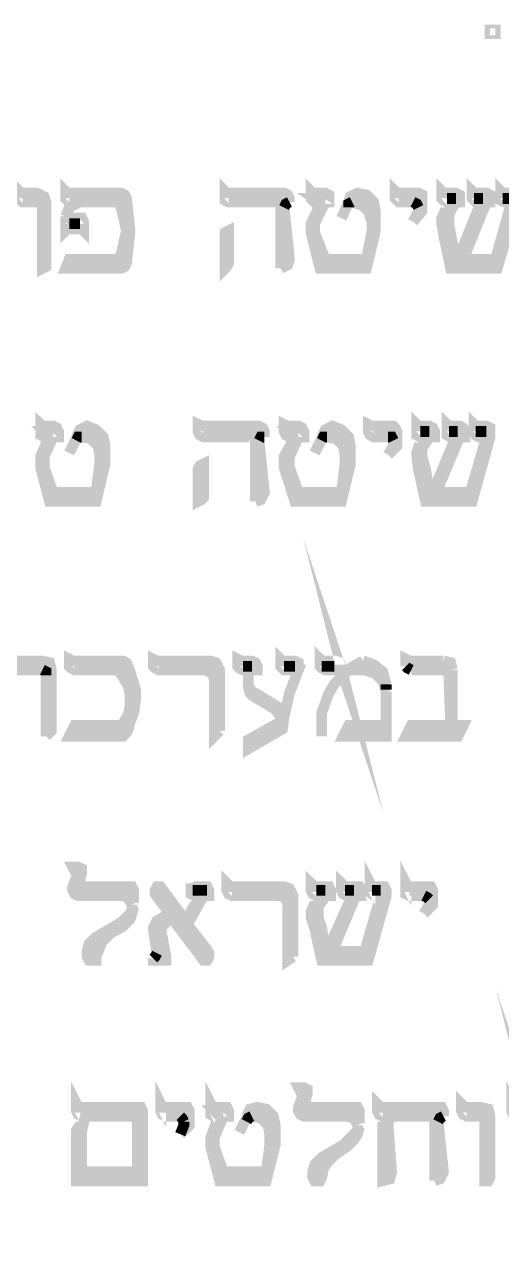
# Model space of a CAD drawing. Extents: x -6935 to 6681, y -4073 to 3778.
# Drawn here: x 5320 to 5581, y -3530 to -2857 of the extents above; entities that cross this region are included whole.
import ezdxf

# ---------------------------------------------------------------- set-up
doc = ezdxf.new("R2010")
doc.units = 0
doc.header["$MEASUREMENT"] = 0

# ---------------------------------------------------------------- blocks, each defined once
blk = doc.blocks.new('Map')
at = {"color": 0, "const_width": 0.01}
for points in [[(16.05328, 2.05333), (16.05328, 2.05669), (16.0483, 2.05669), (16.0483, 2.05333), (16.05328, 2.05333)], [(15.63163, 1.83501), (15.63163, 1.8967), (15.61328, 1.8967), (15.6116, 1.89833), (15.60998, 1.90001), (15.60998, 1.90668), (15.6116, 1.905), (15.62663, 1.905), (15.63331, 1.90169), (15.63499, 1.8967), (15.63499, 1.83669), (15.63163, 1.83501)], [(15.70498, 1.83501), (15.65327, 1.83501), (15.65664, 1.84337), (15.70162, 1.84337), (15.70498, 1.84836), (15.70996, 1.87001), (15.70498, 1.89165), (15.70162, 1.8967), (15.65664, 1.8967), (15.65495, 1.89833), (15.65327, 1.90001), (15.65327, 1.90668), (15.65495, 1.905), (15.70498, 1.905), (15.70828, 1.90332), (15.70996, 1.90001), (15.71328, 1.87001), (15.70996, 1.84001), (15.70828, 1.83669), (15.70498, 1.83501)], [(15.80496, 1.87001), (15.80496, 1.84001), (15.80328, 1.83669), (15.80166, 1.83501), (15.80166, 1.86833), (15.80496, 1.87001)], [(16.0483, 1.68332), (16.0483, 1.67833), (16.03164, 1.61833), (15.98828, 1.61833), (15.98162, 1.64833), (15.97999, 1.66), (15.97999, 1.66336), (15.98498, 1.67833), (15.9833, 1.67833), (15.97999, 1.68001), (15.97999, 1.69), (15.98162, 1.68837), (15.99166, 1.68837), (15.99496, 1.68669), (15.99664, 1.68332), (15.99664, 1.67833), (15.99166, 1.67833), (15.98998, 1.67502), (15.98498, 1.66834), (15.98498, 1.66), (15.98828, 1.64833), (15.99166, 1.62668), (15.99496, 1.62668), (16.0166, 1.67833), (16.01162, 1.67833), (16.00831, 1.68001), (16.00831, 1.69), (16.00999, 1.68837), (16.01998, 1.68837), (16.02328, 1.68669), (16.02496, 1.68332), (16.02496, 1.67833), (16.01998, 1.67833), (15.99833, 1.62668), (16.02995, 1.62668), (16.04498, 1.67833), (16.03831, 1.67833), (16.03495, 1.68001), (16.03333, 1.68332), (16.03333, 1.69), (16.03495, 1.68837), (16.04498, 1.68837), (16.0483, 1.68669), (16.0483, 1.68332)], [(15.78164, 1.65332), (15.78164, 1.62169), (15.77995, 1.62001), (15.77664, 1.61833), (15.77664, 1.64833), (15.77827, 1.65169), (15.78164, 1.65332)], [(15.91163, 1.45665), (15.90995, 1.46169), (15.89498, 1.46169), (15.8916, 1.46333), (15.88998, 1.46501), (15.88998, 1.47168), (15.8916, 1.47), (15.90327, 1.47), (15.90833, 1.46837), (15.90995, 1.46333), (15.91163, 1.45665)], [(15.70666, 1.40001), (15.65664, 1.40001), (15.66163, 1.41), (15.7033, 1.41), (15.70666, 1.41168), (15.71164, 1.42002), (15.71328, 1.42833), (15.71328, 1.43837), (15.71164, 1.44666), (15.70666, 1.45502), (15.7033, 1.46001), (15.69831, 1.46169), (15.66163, 1.46169), (15.65833, 1.46333), (15.65664, 1.46501), (15.65664, 1.47168), (15.65995, 1.47), (15.70666, 1.47), (15.70996, 1.46837), (15.71328, 1.46001), (15.71832, 1.44336), (15.71832, 1.43332), (15.71664, 1.42166), (15.71328, 1.41336), (15.71164, 1.40668), (15.70996, 1.40332), (15.70666, 1.40001)], [(15.95162, 1.25668), (15.95162, 1.25168), (15.93496, 1.19168), (15.8916, 1.19168), (15.88499, 1.22168), (15.88163, 1.23166), (15.88163, 1.23665), (15.8883, 1.25168), (15.88662, 1.25168), (15.88331, 1.25336), (15.88163, 1.25668), (15.88163, 1.26334), (15.88499, 1.26004), (15.89828, 1.26004), (15.89996, 1.25668), (15.89996, 1.25168), (15.89498, 1.25168), (15.8933, 1.24832), (15.8883, 1.2417), (15.8883, 1.23166), (15.8916, 1.22168), (15.89498, 1.20004), (15.89666, 1.20004), (15.91998, 1.25168), (15.91499, 1.25168), (15.91163, 1.25336), (15.90995, 1.25668), (15.90995, 1.26334), (15.91331, 1.26004), (15.92666, 1.26004), (15.92828, 1.25668), (15.92828, 1.25168), (15.9233, 1.25168), (15.90164, 1.20004), (15.93164, 1.20004), (15.94662, 1.25168), (15.94163, 1.25168), (15.93832, 1.25336), (15.93664, 1.25668), (15.93664, 1.26334), (15.93832, 1.26004), (15.94999, 1.26004), (15.95162, 1.25668)], [(16.08996, 1.04166), (16.08828, 1.04666), (16.07162, 1.04666), (16.06994, 1.04834), (16.06831, 1.0517), (16.06831, 1.05832), (16.06994, 1.05501), (16.08166, 1.05501), (16.08496, 1.05333), (16.08828, 1.04834), (16.08996, 1.04166)], [(15.72494, 1.0517), (15.72494, 0.98665), (15.66331, 0.98665), (15.66331, 1.03337), (15.67162, 1.04666), (15.6683, 1.04666), (15.66499, 1.04834), (15.66331, 1.0517), (15.66331, 1.05832), (15.66499, 1.05501), (15.72331, 1.05501), (15.72494, 1.0517)], [(16.0433, 0.98665), (16.0433, 1.04666), (16.02664, 1.04666), (16.02328, 1.04834), (16.02166, 1.0517), (16.02166, 1.05832), (16.02496, 1.05501), (16.03999, 1.05501), (16.04662, 1.05333), (16.0483, 1.04666), (16.0483, 0.99001), (16.04662, 0.98665), (16.0433, 0.98665)], [(15.67162, 1.04666), (15.71496, 1.04666), (15.71832, 1.04502), (15.71995, 1.04166), (15.71995, 0.99501), (15.6683, 0.99501), (15.6683, 1.03337), (15.67162, 1.04666)]]:
    blk.add_lwpolyline(points, close=True, dxfattribs=at)
for points in [[(15.85331, 1.83501), (15.85331, 1.89165), (15.85499, 1.8967), (15.80496, 1.8967), (15.80166, 1.89833), (15.80166, 1.90668), (15.80328, 1.905), (15.85662, 1.905), (15.85998, 1.90332), (15.8616, 1.90001), (15.8616, 1.8967)], [(15.91662, 1.8967), (15.9183, 1.90169), (15.92498, 1.905), (15.93327, 1.90332), (15.93995, 1.8967), (15.94163, 1.88834), (15.94163, 1.87001), (15.93327, 1.83501), (15.88998, 1.83501), (15.88163, 1.86833), (15.88163, 1.87668), (15.8883, 1.89002), (15.8883, 1.89334), (15.88499, 1.8967), (15.88331, 1.89833), (15.88163, 1.90001), (15.88163, 1.90668), (15.88331, 1.905), (15.89498, 1.905), (15.89828, 1.90332), (15.89828, 1.8967), (15.89498, 1.8967), (15.88499, 1.87668), (15.88499, 1.86833), (15.89498, 1.84337), (15.93327, 1.84337), (15.93832, 1.87001), (15.93832, 1.87836)], [(15.97663, 1.8967), (15.96328, 1.8967), (15.96164, 1.89833), (15.95996, 1.90001), (15.95996, 1.90668), (15.96164, 1.905), (15.98162, 1.905), (15.98498, 1.90332), (15.98498, 1.88834), (15.97663, 1.87836)], [(16.07331, 1.8967), (16.05496, 1.83501), (16.01162, 1.83501), (16.00495, 1.8667), (16.00331, 1.87668), (16.00331, 1.88168), (16.00999, 1.8967), (16.00831, 1.8967), (16.00495, 1.89833), (16.00331, 1.90001), (16.00331, 1.90668), (16.00495, 1.905), (16.0166, 1.905), (16.01998, 1.90332), (16.01998, 1.8967), (16.0166, 1.8967), (16.0133, 1.89165), (16.00999, 1.88504), (16.00999, 1.87668), (16.01162, 1.8667), (16.0166, 1.84337), (16.0183, 1.84337), (16.03999, 1.8967), (16.03495, 1.8967), (16.03333, 1.89833), (16.03164, 1.90001), (16.03164, 1.90668), (16.03333, 1.905), (16.04498, 1.905), (16.0483, 1.90332), (16.0483, 1.8967), (16.04498, 1.8967), (16.02328, 1.84337), (16.05328, 1.84337), (16.06831, 1.8967), (16.06164, 1.8967), (16.05827, 1.89833), (16.05827, 1.90668), (16.05996, 1.905), (16.06831, 1.905)], [(15.63163, 1.90001), (15.61328, 1.90001)], [(15.65327, 1.88336), (15.65664, 1.89165), (15.66662, 1.8967)], [(15.65664, 1.90001), (15.70498, 1.90001)], [(15.85662, 1.90001), (15.80496, 1.90001)], [(15.85662, 1.89165), (15.8583, 1.89502), (15.8616, 1.8967)], [(15.89498, 1.90001), (15.88499, 1.90001), (15.88998, 1.8967)], [(15.90995, 1.88168), (15.9183, 1.90001), (15.92498, 1.90001), (15.93496, 1.89165), (15.93832, 1.88504)], [(15.91662, 1.89165), (15.91662, 1.89502), (15.91998, 1.8967)], [(15.91998, 1.8967), (15.92996, 1.89334), (15.93496, 1.88834), (15.93832, 1.87836)], [(15.98162, 1.90001), (15.96328, 1.90001)], [(15.97663, 1.8967), (15.97999, 1.89502), (15.98162, 1.89165)], [(16.0166, 1.90001), (16.00831, 1.90001)], [(16.04162, 1.90001), (16.03333, 1.90001)], [(16.06831, 1.90001), (16.05996, 1.90001)], [(15.65327, 1.88336), (15.65327, 1.87001), (15.65495, 1.87169), (15.6683, 1.87169), (15.66998, 1.87001), (15.66998, 1.87836), (15.6683, 1.88168), (15.65664, 1.88168), (15.65327, 1.87836)], [(15.85662, 1.89165), (15.8616, 1.84337), (15.85998, 1.83833), (15.85331, 1.83501)], [(15.97663, 1.87836), (15.98162, 1.88834), (15.98162, 1.89165)], [(15.65664, 1.87668), (15.66662, 1.87668)], [(15.85662, 1.84001), (15.85662, 1.86165)], [(15.8883, 1.85666), (15.8916, 1.84001), (15.93164, 1.84001)], [(15.70498, 1.84001), (15.65664, 1.84001)], [(16.05166, 1.84001), (16.0166, 1.84001)], [(15.66331, 1.67833), (15.66662, 1.68501), (15.6733, 1.68837), (15.68164, 1.68501), (15.68832, 1.67833), (15.68995, 1.67002), (15.68995, 1.65332), (15.68164, 1.61833), (15.6383, 1.61833), (15.62995, 1.65001), (15.62995, 1.66), (15.63499, 1.67166), (15.63499, 1.6767), (15.63331, 1.67833), (15.62995, 1.68001), (15.62995, 1.69), (15.63163, 1.68837), (15.6416, 1.68837), (15.64498, 1.68669), (15.64666, 1.68332), (15.64666, 1.67833), (15.6416, 1.67833), (15.63331, 1.66), (15.63331, 1.65001), (15.6416, 1.62668), (15.68164, 1.62668), (15.68496, 1.65332), (15.68496, 1.66168)], [(15.82998, 1.61833), (15.82998, 1.67502), (15.83166, 1.67833), (15.78164, 1.67833), (15.77827, 1.68001), (15.77664, 1.68332), (15.77664, 1.69), (15.77995, 1.68837), (15.83328, 1.68837), (15.83664, 1.68669), (15.83828, 1.68332), (15.83828, 1.67833)], [(15.8916, 1.67833), (15.89498, 1.68501), (15.90164, 1.68837), (15.90995, 1.68501), (15.91662, 1.67833), (15.9183, 1.67002), (15.9183, 1.65332), (15.90995, 1.61833), (15.86666, 1.61833), (15.85662, 1.65001), (15.85662, 1.66), (15.86328, 1.67166), (15.86328, 1.6767), (15.8616, 1.67833), (15.8583, 1.68001), (15.85662, 1.68332), (15.85662, 1.69), (15.85998, 1.68837), (15.86996, 1.68837), (15.87333, 1.68669), (15.87495, 1.68332), (15.87495, 1.67833), (15.86996, 1.67833), (15.8616, 1.66), (15.8616, 1.65001), (15.86996, 1.62668), (15.90995, 1.62668), (15.91331, 1.65332), (15.91331, 1.66168)], [(15.9533, 1.67833), (15.93995, 1.67833), (15.93664, 1.68001), (15.93496, 1.68332), (15.93496, 1.69), (15.93832, 1.68837), (15.95828, 1.68837), (15.95996, 1.68669), (15.96164, 1.68332), (15.96164, 1.67002), (15.9533, 1.66168)], [(15.6416, 1.68332), (15.63331, 1.68332), (15.6383, 1.67833)], [(15.65664, 1.66336), (15.66662, 1.68332), (15.6733, 1.68332), (15.68327, 1.67502), (15.68496, 1.66834)], [(15.66331, 1.67502), (15.66499, 1.67833), (15.6683, 1.67833)], [(15.6683, 1.67833), (15.67666, 1.6767), (15.68327, 1.67002), (15.68496, 1.66168)], [(15.83328, 1.68332), (15.78164, 1.68332)], [(15.83328, 1.67502), (15.83496, 1.67833), (15.83828, 1.67833)], [(15.86996, 1.68332), (15.8616, 1.68332), (15.86666, 1.67833)], [(15.88499, 1.66336), (15.89498, 1.68332), (15.90164, 1.68332), (15.91163, 1.67502), (15.91331, 1.66834)], [(15.8916, 1.67502), (15.8933, 1.67833), (15.89666, 1.67833)], [(15.89666, 1.67833), (15.90495, 1.6767), (15.91163, 1.67002), (15.91331, 1.66168)], [(15.95828, 1.68332), (15.93995, 1.68332)], [(15.9533, 1.67833), (15.95666, 1.67833), (15.95828, 1.67502)], [(15.99166, 1.68332), (15.9833, 1.68332)], [(16.0183, 1.68332), (16.00999, 1.68332)], [(16.04498, 1.68332), (16.03495, 1.68332)], [(15.83328, 1.67502), (15.83828, 1.62668), (15.83496, 1.62001), (15.82998, 1.61833)], [(15.9533, 1.66168), (15.95828, 1.67002), (15.95828, 1.67502)], [(15.83328, 1.62169), (15.83328, 1.64334)], [(15.63499, 1.64002), (15.63998, 1.62169), (15.67996, 1.62169)], [(15.86328, 1.64002), (15.86828, 1.62169), (15.90833, 1.62169)], [(16.02664, 1.62169), (15.99166, 1.62169)], [(15.58828, 1.41336), (15.58328, 1.44336), (15.58328, 1.44666), (15.58496, 1.45502), (15.59495, 1.46169), (15.58328, 1.46169), (15.57998, 1.46333), (15.57998, 1.47168), (15.58166, 1.47), (15.63163, 1.47), (15.6383, 1.46837), (15.63998, 1.46169), (15.63998, 1.405), (15.63499, 1.40001)], [(15.78333, 1.46169), (15.73998, 1.46169), (15.7366, 1.46333), (15.73498, 1.46501), (15.73498, 1.47168), (15.73828, 1.47), (15.78831, 1.47), (15.7933, 1.46837), (15.79662, 1.46169), (15.79662, 1.405)], [(15.85662, 1.41834), (15.85499, 1.40668), (15.82331, 1.38834), (15.82331, 1.3967), (15.85331, 1.41336), (15.85331, 1.41834), (15.84831, 1.42502), (15.83166, 1.43501), (15.82662, 1.43837), (15.82499, 1.44), (15.82331, 1.44666), (15.82331, 1.46169), (15.81831, 1.46169), (15.81495, 1.46333), (15.81332, 1.46501), (15.81332, 1.47168), (15.81663, 1.47), (15.82662, 1.47), (15.82998, 1.46837), (15.83166, 1.46501), (15.83166, 1.46169), (15.82331, 1.46169)], [(15.85662, 1.41834), (15.8616, 1.44), (15.86996, 1.46169), (15.85662, 1.46169), (15.85499, 1.46333), (15.85331, 1.46501), (15.85331, 1.47168), (15.85499, 1.47), (15.86666, 1.47), (15.86996, 1.46837), (15.86996, 1.46169)], [(16.00495, 1.47), (15.97331, 1.47), (15.96995, 1.47168), (15.96995, 1.46501)], [(15.63163, 1.46169), (15.59831, 1.46169), (15.58996, 1.45502), (15.58828, 1.44834), (15.59663, 1.41), (15.59663, 1.40668), (15.59495, 1.40169), (15.58996, 1.40001), (15.57998, 1.40001), (15.57998, 1.41), (15.58328, 1.41)], [(15.63331, 1.46501), (15.58328, 1.46501)], [(15.63163, 1.46169), (15.63499, 1.46001), (15.63499, 1.45665)], [(15.71164, 1.45502), (15.70498, 1.46501), (15.66163, 1.46501)], [(15.79162, 1.46501), (15.73998, 1.46501)], [(15.78333, 1.46169), (15.78999, 1.45833), (15.79162, 1.45334)], [(15.82662, 1.46501), (15.81831, 1.46501)], [(15.86666, 1.46501), (15.85662, 1.46501)], [(15.92996, 1.47), (15.9183, 1.46333), (15.91662, 1.46169), (15.91163, 1.45665), (15.90327, 1.44834), (15.89828, 1.44), (15.8916, 1.42166), (15.8916, 1.40001)], [(15.90327, 1.46501), (15.8916, 1.46501)], [(15.93164, 1.46169), (15.91662, 1.46169)], [(15.92498, 1.46501), (15.94494, 1.46169)], [(15.92996, 1.47), (15.93995, 1.46669), (15.94831, 1.46001), (15.95162, 1.44834)], [(15.93164, 1.46169), (15.94163, 1.45833), (15.94831, 1.45166), (15.95162, 1.44168)], [(15.97494, 1.46169), (15.97163, 1.46333), (15.96995, 1.46501)], [(15.97331, 1.46501), (16.00831, 1.46501)], [(15.97494, 1.46169), (16.00495, 1.46169), (16.00831, 1.46001), (16.00999, 1.45665), (16.01162, 1.41)], [(16.00495, 1.47), (16.01162, 1.46837), (16.0133, 1.46169)], [(16.0133, 1.41), (16.0133, 1.46169)], [(15.63499, 1.40001), (15.63499, 1.45665)], [(15.79662, 1.405), (15.79162, 1.40001), (15.79162, 1.45334)], [(15.95162, 1.44336), (15.95162, 1.44834)], [(15.82331, 1.44666), (15.82662, 1.44168), (15.82998, 1.44), (15.85163, 1.4267), (15.85331, 1.42166)], [(15.95162, 1.41), (15.95162, 1.40001), (15.91163, 1.40001), (15.91662, 1.41), (15.95162, 1.41), (15.95162, 1.44168)], [(15.66163, 1.405), (15.70666, 1.405), (15.71164, 1.41498)], [(15.85331, 1.41), (15.82499, 1.39334)], [(15.94662, 1.405), (15.91662, 1.405)], [(16.0133, 1.41), (16.02328, 1.41), (16.0183, 1.40001), (15.96995, 1.40001), (15.97494, 1.41), (16.01162, 1.41)], [(16.0183, 1.405), (15.97331, 1.405)], [(15.70666, 1.25168), (15.66499, 1.25168), (15.66163, 1.25336), (15.65995, 1.25668), (15.65995, 1.26004), (15.66499, 1.27333), (15.66163, 1.27501), (15.65995, 1.27832), (15.66499, 1.27832), (15.6683, 1.27669), (15.6683, 1.27333), (15.66499, 1.26004), (15.71496, 1.26004), (15.71664, 1.25668), (15.71664, 1.24501)], [(15.9866, 1.25168), (15.97331, 1.25168), (15.96995, 1.25336), (15.96995, 1.26334), (15.97163, 1.26004), (15.99328, 1.26004), (15.99496, 1.25668), (15.99496, 1.24333), (15.9866, 1.23502)], [(15.85163, 1.25168), (15.80827, 1.25168), (15.80496, 1.25336), (15.80328, 1.25668), (15.80328, 1.26334), (15.80664, 1.26004), (15.85662, 1.26004), (15.8616, 1.25836), (15.86498, 1.25168), (15.86498, 1.19498)], [(15.71328, 1.25668), (15.66499, 1.25668)], [(15.76998, 1.26334), (15.77166, 1.26004), (15.78495, 1.26004), (15.78663, 1.25668), (15.78663, 1.25168), (15.78164, 1.25168), (15.7666, 1.22498), (15.78495, 1.20166), (15.78663, 1.19834), (15.78663, 1.19498), (15.78495, 1.19168), (15.78164, 1.19168), (15.75163, 1.23166), (15.74328, 1.22336), (15.74166, 1.22168), (15.74664, 1.19498), (15.74664, 1.19168), (15.73498, 1.19168), (15.73498, 1.19336)], [(15.73828, 1.19834), (15.73498, 1.22), (15.73498, 1.22168), (15.7366, 1.22498), (15.73828, 1.22836), (15.74995, 1.23502), (15.7366, 1.25336), (15.7366, 1.25668), (15.73828, 1.26004), (15.74166, 1.26004), (15.76498, 1.22836), (15.77827, 1.25168), (15.77328, 1.25168), (15.76998, 1.25336), (15.76998, 1.26334)], [(15.73828, 1.25668), (15.78495, 1.19498)], [(15.78495, 1.25668), (15.77166, 1.25668)], [(15.85998, 1.25668), (15.80827, 1.25668)], [(15.89498, 1.25668), (15.88662, 1.25668)], [(15.92162, 1.25668), (15.91331, 1.25668)], [(15.94662, 1.25668), (15.93832, 1.25668)], [(15.99166, 1.25668), (15.97331, 1.25668)], [(15.71664, 1.2417), (15.71496, 1.23502), (15.71328, 1.23004), (15.70666, 1.22336), (15.69494, 1.21669), (15.69331, 1.21501), (15.68664, 1.20833), (15.68496, 1.20334), (15.68164, 1.19498), (15.68164, 1.19168), (15.67498, 1.19168), (15.6733, 1.19498), (15.6733, 1.20004), (15.67498, 1.20665), (15.68164, 1.21333), (15.70162, 1.22498), (15.70666, 1.22836), (15.71328, 1.23502), (15.71496, 1.23833), (15.71496, 1.24333)], [(15.70666, 1.25168), (15.71164, 1.25), (15.71496, 1.24333)], [(15.85163, 1.25168), (15.8583, 1.25), (15.85998, 1.24333)], [(15.86498, 1.19498), (15.85998, 1.19168), (15.85998, 1.24333)], [(15.9866, 1.25168), (15.98998, 1.25), (15.99166, 1.24832)], [(15.9866, 1.23502), (15.99166, 1.24333), (15.99166, 1.24832)], [(15.74328, 1.19498), (15.73828, 1.22), (15.73828, 1.22336), (15.74328, 1.22836)], [(15.67828, 1.19498), (15.68164, 1.20833)], [(15.73828, 1.19834), (15.7366, 1.19498), (15.73498, 1.19336)], [(15.92996, 1.19498), (15.89498, 1.19498)], [(15.75999, 1.04666), (15.74664, 1.04666), (15.74328, 1.04834), (15.74166, 1.0517), (15.74166, 1.05832), (15.74328, 1.05501), (15.7666, 1.05501), (15.7683, 1.0517), (15.7683, 1.03836), (15.75999, 1.03)], [(15.82162, 1.04666), (15.82499, 1.05333), (15.83166, 1.05501), (15.83996, 1.05333), (15.84663, 1.04666), (15.84831, 1.03836), (15.84831, 1.02002), (15.83996, 0.98665), (15.79662, 0.98665), (15.78831, 1.01834), (15.78831, 1.02669), (15.7933, 1.03998), (15.7933, 1.04502), (15.79162, 1.04666), (15.78831, 1.04834), (15.78831, 1.05832), (15.78999, 1.05501), (15.80328, 1.05501), (15.80496, 1.0517), (15.80496, 1.04666), (15.79998, 1.04666), (15.79162, 1.02669), (15.79162, 1.01834), (15.79998, 0.99501), (15.83996, 0.99501), (15.84332, 1.02002), (15.84332, 1.03)], [(15.91499, 1.04666), (15.87495, 1.04666), (15.87164, 1.04834), (15.86996, 1.0517), (15.86996, 1.05501), (15.87495, 1.06836), (15.87164, 1.06998), (15.86996, 1.07334), (15.87495, 1.07334), (15.87831, 1.07166), (15.87831, 1.06836), (15.87495, 1.05501), (15.92498, 1.05501), (15.92666, 1.0517), (15.92666, 1.03998)], [(15.99664, 0.98665), (15.99664, 1.04166), (15.99833, 1.04666), (15.95666, 1.04666), (15.9533, 1.03998), (15.95666, 0.99501), (15.95498, 0.98833), (15.94831, 0.98665), (15.94831, 1.03998), (15.9533, 1.04666), (15.94831, 1.04666), (15.94494, 1.04834), (15.94331, 1.0517), (15.94331, 1.05832), (15.94662, 1.05501), (16.00331, 1.05501), (16.00495, 1.0517), (16.00495, 1.04666)], [(15.71995, 1.0517), (15.6683, 1.0517)], [(15.7633, 1.0517), (15.74664, 1.0517)], [(15.79998, 1.0517), (15.79162, 1.0517), (15.79662, 1.04666)], [(15.81495, 1.03168), (15.82499, 1.0517), (15.83166, 1.0517), (15.84164, 1.04166), (15.84332, 1.03668)], [(15.92162, 1.0517), (15.87495, 1.0517)], [(15.99995, 1.0517), (15.94831, 1.0517)], [(16.0433, 1.0517), (16.02664, 1.0517)], [(15.75999, 1.04666), (15.76162, 1.04502), (15.7633, 1.04166)], [(15.75999, 1.03), (15.7633, 1.03836), (15.7633, 1.04166)], [(15.82162, 1.04166), (15.82331, 1.04502), (15.82662, 1.04666)], [(15.82662, 1.04666), (15.83496, 1.04502), (15.84164, 1.03836), (15.84332, 1.03)], [(15.92666, 1.03668), (15.92498, 1.03), (15.92162, 1.02501), (15.91499, 1.01834), (15.90495, 1.01166), (15.90327, 1.01004), (15.89666, 1.00336), (15.8933, 0.99832), (15.8916, 0.99001), (15.88998, 0.98665), (15.88499, 0.98665), (15.88331, 0.99001), (15.88331, 0.99501), (15.88499, 1.00168), (15.8916, 1.00836), (15.91163, 1.02002), (15.91499, 1.02333), (15.92162, 1.03), (15.92498, 1.03337), (15.92498, 1.03836)], [(15.91499, 1.04666), (15.92162, 1.04502), (15.92498, 1.03836)], [(15.99995, 1.04166), (16.00495, 0.99501), (16.00163, 0.98833), (15.99664, 0.98665)], [(15.99995, 1.04166), (16.00163, 1.04502), (16.00495, 1.04666)], [(15.94999, 1.03), (15.9533, 0.99001)], [(15.99995, 0.99001), (15.99833, 1.03)], [(15.7933, 1.00836), (15.7983, 0.99001), (15.83828, 0.99001)], [(15.8883, 0.99001), (15.8916, 1.00336)], [(15.71995, 0.99001), (15.6683, 0.99001)]]:
    blk.add_lwpolyline(points, dxfattribs=at)

msp = doc.modelspace()

# ---------------------------------------------------------------- block references
at = {"linetype": 'ByBlock', "xscale": 588.2508833876793, "yscale": 588.2508833876793, "zscale": 588.2508833876793}
msp.add_blockref('Map', (-3865.55, -4069.67), dxfattribs=at)

doc.saveas('drawing.dxf')
